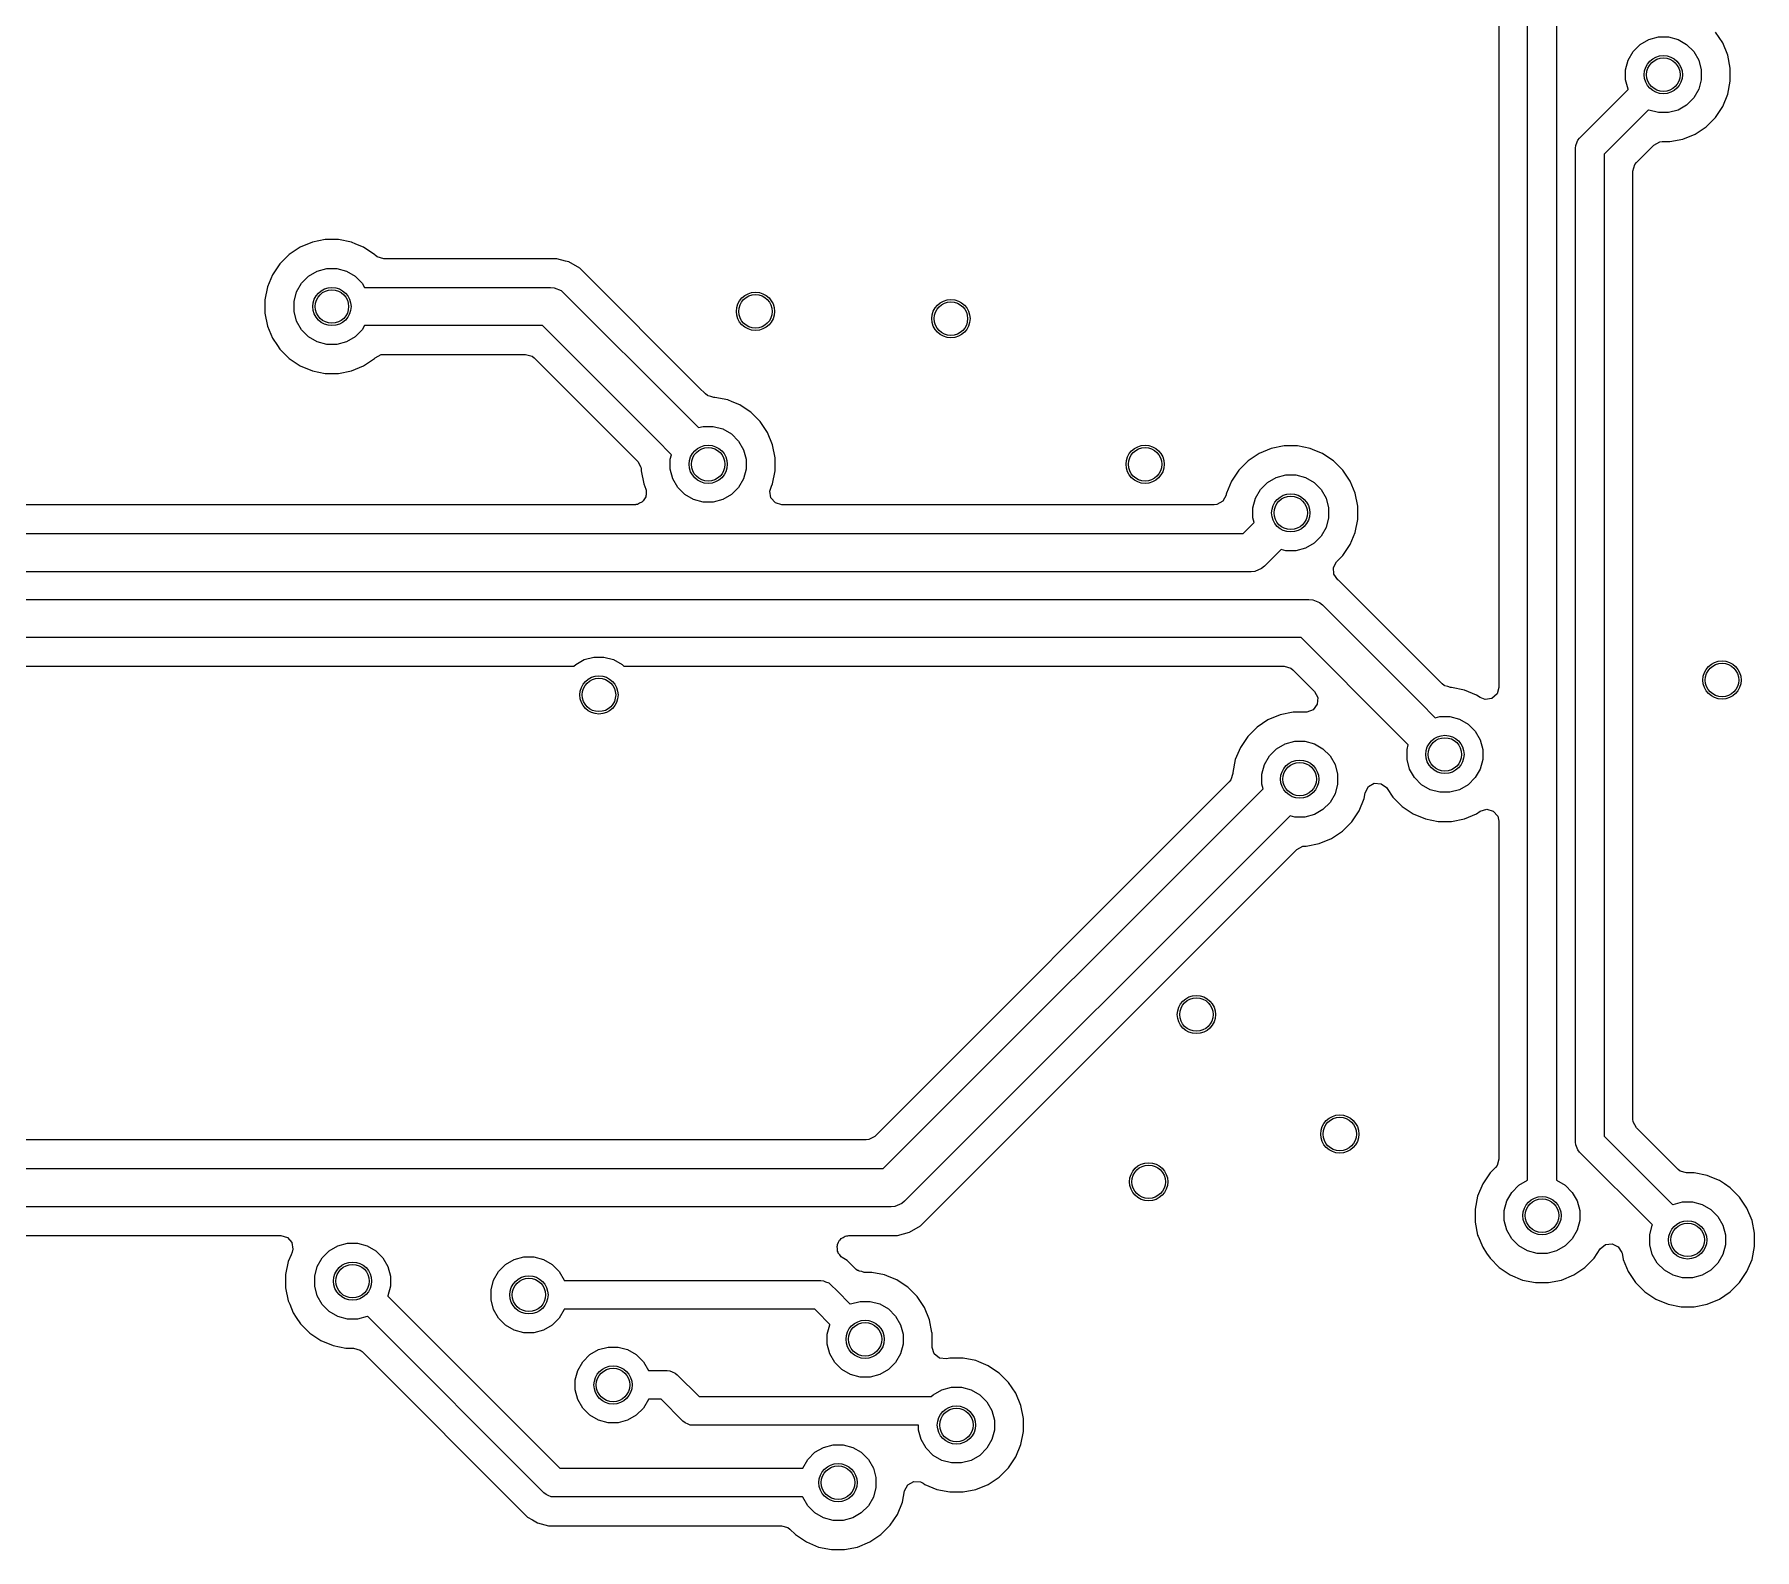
# Model space of a CAD drawing. Extents: x 3.64 to 7.32, y -5.07 to -3.18.
# Drawn here: x 5.749 to 6.458, y -4.471 to -3.847 of the extents above; entities that cross this region are included whole.
import ezdxf

# ---------------------------------------------------------------- set-up
doc = ezdxf.new("R2010")
doc.units = 0
doc.header["$MEASUREMENT"] = 0
doc.layers.add('BLACK', color=7, linetype='CONTINUOUS')

msp = doc.modelspace()

# ---------------------------------------------------------------- linework, layer by layer
at = {"layer": 'BLACK', "linetype": 'CONTINUOUS'}
for p, q in [((6.35236, -3.83135), (6.35236, -4.11611)), ((6.36419, -4.31911), (6.36419, -3.83369)), ((6.37601, -3.83613), (6.37601, -4.31911)), ((6.44454, -3.85062), (6.44152, -3.84611)), ((6.40555, -3.85766), (6.40761, -3.8541)), ((6.40761, -3.8541), (6.41051, -3.85119)), ((6.41051, -3.85119), (6.41407, -3.84914)), ((6.41407, -3.84914), (6.41804, -3.84807)), ((6.41804, -3.84807), (6.42215, -3.84807)), ((6.42215, -3.84807), (6.42613, -3.84914)), ((6.42613, -3.84914), (6.42969, -3.85119)), ((6.42969, -3.85119), (6.43259, -3.8541)), ((6.43259, -3.8541), (6.43465, -3.85766)), ((6.44662, -3.85564), (6.44454, -3.85062)), ((6.40449, -3.86163), (6.40555, -3.85766)), ((6.40449, -3.86574), (6.40449, -3.86163)), ((6.43465, -3.85766), (6.43571, -3.86163)), ((6.43571, -3.86163), (6.43571, -3.86574)), ((6.44768, -3.86097), (6.44662, -3.85564)), ((6.44768, -3.8664), (6.44768, -3.86097)), ((6.40555, -3.86971), (6.40449, -3.86574)), ((6.43571, -3.86574), (6.43465, -3.86971)), ((6.44662, -3.87173), (6.44768, -3.8664)), ((6.38561, -3.88983), (6.40561, -3.86982)), ((6.40561, -3.86982), (6.40555, -3.86971)), ((6.42969, -3.87618), (6.42613, -3.87824)), ((6.43259, -3.87327), (6.42969, -3.87618)), ((6.43465, -3.86971), (6.43259, -3.87327)), ((6.44454, -3.87675), (6.44662, -3.87173)), ((6.41396, -3.87817), (6.39569, -3.89645)), ((6.41407, -3.87824), (6.41396, -3.87817)), ((6.41804, -3.8793), (6.41407, -3.87824)), ((6.42215, -3.8793), (6.41804, -3.8793)), ((6.42613, -3.87824), (6.42215, -3.8793)), ((6.43768, -3.88511), (6.44152, -3.88127)), ((6.44152, -3.88127), (6.44454, -3.87675)), ((6.38487, -3.89072), (6.38561, -3.88983)), ((6.42282, -3.89127), (6.42814, -3.89021)), ((6.42814, -3.89021), (6.43316, -3.88813)), ((6.43316, -3.88813), (6.43768, -3.88511)), ((6.38388, -3.894), (6.38399, -3.89285)), ((6.38388, -4.30337), (6.38388, -3.894)), ((6.38399, -3.89285), (6.3846, -3.89138)), ((6.3846, -3.89138), (6.38487, -3.89072)), ((6.39569, -3.89645), (6.39569, -4.30093)), ((6.40897, -3.8999), (6.41615, -3.89272)), ((6.41615, -3.89272), (6.4186, -3.89138)), ((6.4186, -3.89138), (6.41966, -3.89127)), ((6.41966, -3.89127), (6.42282, -3.89127)), ((6.42282, -3.89127), (6.42282, -3.89127)), ((6.40752, -3.9034), (6.40831, -3.90072)), ((6.40752, -4.29397), (6.40752, -3.9034)), ((6.40831, -3.90072), (6.40897, -3.8999)), ((5.86355, -3.93267), (5.85854, -3.93475)), ((5.86356, -3.93267), (5.86355, -3.93267)), ((5.86888, -3.93161), (5.86356, -3.93267)), ((5.87432, -3.93161), (5.86888, -3.93161)), ((5.86888, -3.93161), (5.86888, -3.93161)), ((5.87964, -3.93267), (5.87432, -3.93161)), ((5.87432, -3.93161), (5.87432, -3.93161)), ((5.8815, -3.93344), (5.87964, -3.93267)), ((5.87964, -3.93267), (5.87964, -3.93267)), ((5.85402, -3.93777), (5.85018, -3.94161)), ((5.85854, -3.93475), (5.85402, -3.93777)), ((5.85402, -3.93777), (5.85402, -3.93777)), ((5.88466, -3.93475), (5.8815, -3.93344)), ((5.88768, -3.93676), (5.88466, -3.93475)), ((5.88918, -3.93777), (5.88768, -3.93676)), ((5.88944, -3.93803), (5.88918, -3.93777)), ((5.88918, -3.93777), (5.88918, -3.93777)), ((5.89027, -3.93869), (5.88944, -3.93803)), ((5.89295, -3.93948), (5.89027, -3.93869)), ((5.96419, -3.93948), (5.89295, -3.93948)), ((5.96786, -3.94047), (5.96419, -3.93948)), ((5.96419, -3.93948), (5.96419, -3.93948)), ((5.84716, -3.94612), (5.84508, -3.95114)), ((5.85018, -3.94161), (5.84716, -3.94612)), ((5.85018, -3.94161), (5.85018, -3.94161)), ((5.85911, -3.9496), (5.86201, -3.94669)), ((5.86201, -3.94669), (5.86557, -3.94464)), ((5.86557, -3.94464), (5.86954, -3.94357)), ((5.86954, -3.94357), (5.87366, -3.94357)), ((5.87366, -3.94357), (5.87763, -3.94464)), ((5.87763, -3.94464), (5.88119, -3.94669)), ((5.88119, -3.94669), (5.88409, -3.9496)), ((5.96921, -3.94083), (5.96786, -3.94047)), ((5.9737, -3.94342), (5.96921, -3.94083)), ((5.96921, -3.94083), (5.96921, -3.94083)), ((5.96921, -3.94083), (5.96921, -3.94083)), ((5.96921, -3.94083), (5.96921, -3.94083)), ((5.96921, -3.94083), (5.96921, -3.94083)), ((6.02295, -3.99267), (5.9737, -3.94342)), ((5.9737, -3.94342), (5.9737, -3.94342)), ((5.84508, -3.95114), (5.84402, -3.95647)), ((5.84508, -3.95114), (5.84508, -3.95114)), ((5.85599, -3.95713), (5.85705, -3.95316)), ((5.85705, -3.95316), (5.85911, -3.9496)), ((5.88409, -3.9496), (5.88508, -3.95131)), ((5.88508, -3.95131), (5.9616, -3.95131)), ((5.9616, -3.95131), (5.96314, -3.95146)), ((5.96314, -3.95146), (5.96597, -3.95264)), ((5.96597, -3.95264), (5.96717, -3.95362)), ((5.96717, -3.95362), (6.01642, -4.00287)), ((5.84402, -3.95647), (5.84402, -3.95647)), ((5.84402, -3.95647), (5.84402, -3.9619)), ((5.85599, -3.96124), (5.85599, -3.95713)), ((5.85705, -3.96521), (5.85599, -3.96124)), ((5.84402, -3.9619), (5.84508, -3.96723)), ((5.84508, -3.96723), (5.84716, -3.97225)), ((5.85911, -3.96877), (5.85705, -3.96521)), ((5.88508, -3.96706), (5.88409, -3.96877)), ((5.95834, -3.96706), (5.88508, -3.96706)), ((6.00528, -4.01401), (5.95834, -3.96706)), ((5.84716, -3.97225), (5.84918, -3.97527)), ((5.84918, -3.97527), (5.85018, -3.97677)), ((5.86201, -3.97168), (5.85911, -3.96877)), ((5.86557, -3.97374), (5.86201, -3.97168)), ((5.86954, -3.9748), (5.86557, -3.97374)), ((5.87366, -3.9748), (5.86954, -3.9748)), ((5.87763, -3.97374), (5.87366, -3.9748)), ((5.88119, -3.97168), (5.87763, -3.97374)), ((5.88409, -3.96877), (5.88119, -3.97168)), ((5.85018, -3.97677), (5.85018, -3.97677)), ((5.85018, -3.97677), (5.85402, -3.98061)), ((5.85402, -3.98061), (5.85402, -3.98061)), ((5.85402, -3.98061), (5.85854, -3.98363)), ((5.88466, -3.98363), (5.88918, -3.98061)), ((5.88918, -3.98061), (5.88944, -3.98034)), ((5.88918, -3.98061), (5.88918, -3.98061)), ((5.88944, -3.98034), (5.8919, -3.97901)), ((5.8919, -3.97901), (5.89295, -3.97889)), ((5.89295, -3.97889), (5.95138, -3.97889)), ((5.95138, -3.97889), (5.95406, -3.97968)), ((5.95406, -3.97968), (5.95489, -3.98034)), ((5.95489, -3.98034), (5.99757, -4.02302)), ((5.85854, -3.98363), (5.86356, -3.98571)), ((5.86356, -3.98571), (5.86888, -3.98677)), ((5.86888, -3.98677), (5.86888, -3.98677)), ((5.86888, -3.98677), (5.87432, -3.98677)), ((5.87432, -3.98677), (5.87964, -3.98571)), ((5.87432, -3.98677), (5.87432, -3.98677)), ((5.87964, -3.98571), (5.88466, -3.98363)), ((6.02543, -3.99516), (6.02295, -3.99267)), ((6.02626, -3.99582), (6.02543, -3.99516)), ((6.02636, -3.99585), (6.02626, -3.99582)), ((6.02656, -3.996), (6.02636, -3.99585)), ((6.02776, -3.99626), (6.02656, -3.996)), ((6.02894, -3.99661), (6.02776, -3.99626)), ((6.02932, -3.99661), (6.02894, -3.99661)), ((6.03464, -3.99767), (6.02932, -3.99661)), ((6.02932, -3.99661), (6.02932, -3.99661)), ((6.01642, -4.00287), (6.01642, -4.00287)), ((6.01642, -4.00287), (6.02263, -4.00909)), ((6.0365, -3.99844), (6.03464, -3.99767)), ((6.03464, -3.99767), (6.03464, -3.99767)), ((6.03966, -3.99975), (6.0365, -3.99844)), ((6.04224, -4.00147), (6.03966, -3.99975)), ((6.04418, -4.00277), (6.04224, -4.00147)), ((6.04802, -4.00661), (6.04418, -4.00277)), ((6.04418, -4.00277), (6.04418, -4.00277)), ((6.02263, -4.00909), (6.02454, -4.00857)), ((6.02454, -4.00857), (6.02865, -4.00857)), ((6.02865, -4.00857), (6.03263, -4.00964)), ((6.03263, -4.00964), (6.03619, -4.01169)), ((6.05104, -4.01112), (6.04802, -4.00661)), ((6.04802, -4.00661), (6.04802, -4.00661)), ((6.0115, -4.02022), (6.00528, -4.01401)), ((6.00528, -4.01401), (6.00528, -4.01401)), ((6.03619, -4.01169), (6.03909, -4.0146)), ((6.03909, -4.0146), (6.04115, -4.01816)), ((6.05312, -4.01614), (6.05104, -4.01112)), ((6.05418, -4.02147), (6.05312, -4.01614)), ((6.25855, -4.01767), (6.25354, -4.01975)), ((6.25856, -4.01767), (6.25855, -4.01767)), ((6.26388, -4.01661), (6.25856, -4.01767)), ((6.26932, -4.01661), (6.26388, -4.01661)), ((6.26388, -4.01661), (6.26388, -4.01661)), ((6.27464, -4.01767), (6.26932, -4.01661)), ((6.26932, -4.01661), (6.26932, -4.01661)), ((6.2765, -4.01844), (6.27464, -4.01767)), ((6.27464, -4.01767), (6.27464, -4.01767)), ((5.99757, -4.02302), (5.99889, -4.02541)), ((6.01099, -4.02213), (6.0115, -4.02022)), ((6.01099, -4.02624), (6.01099, -4.02213)), ((6.04115, -4.01816), (6.04221, -4.02213)), ((6.04221, -4.02213), (6.04221, -4.02624)), ((6.05418, -4.0269), (6.05418, -4.02147)), ((6.24902, -4.02277), (6.24518, -4.02661)), ((6.25354, -4.01975), (6.24902, -4.02277)), ((6.24902, -4.02277), (6.24902, -4.02277)), ((6.27966, -4.01975), (6.2765, -4.01844)), ((6.28224, -4.02147), (6.27966, -4.01975)), ((6.28418, -4.02277), (6.28224, -4.02147)), ((6.28802, -4.02661), (6.28418, -4.02277)), ((6.28418, -4.02277), (6.28418, -4.02277)), ((5.99889, -4.02541), (5.99902, -4.02596)), ((5.99902, -4.02596), (5.99902, -4.0269)), ((5.99902, -4.0269), (6.00008, -4.03223)), ((6.01205, -4.03021), (6.01099, -4.02624)), ((6.01411, -4.03377), (6.01205, -4.03021)), ((6.04115, -4.03021), (6.03909, -4.03377)), ((6.04221, -4.02624), (6.04115, -4.03021)), ((6.05312, -4.03223), (6.05418, -4.0269)), ((6.24216, -4.03112), (6.24008, -4.03614)), ((6.24518, -4.02661), (6.24216, -4.03112)), ((6.24518, -4.02661), (6.24518, -4.02661)), ((6.25411, -4.0346), (6.25701, -4.03169)), ((6.25701, -4.03169), (6.26057, -4.02964)), ((6.26057, -4.02964), (6.26454, -4.02857)), ((6.26454, -4.02857), (6.26865, -4.02857)), ((6.26865, -4.02857), (6.27263, -4.02964)), ((6.27263, -4.02964), (6.27619, -4.03169)), ((6.27619, -4.03169), (6.27909, -4.0346)), ((6.29104, -4.03112), (6.28802, -4.02661)), ((6.28802, -4.02661), (6.28802, -4.02661)), ((6.29312, -4.03614), (6.29104, -4.03112)), ((5.99986, -4.03928), (5.9995, -4.03949)), ((6.00031, -4.03838), (5.99986, -4.03928)), ((6.00008, -4.03223), (6.00097, -4.03438)), ((6.0009, -4.03757), (6.00031, -4.03838)), ((6.00093, -4.03715), (6.0009, -4.03757)), ((6.00111, -4.03678), (6.00093, -4.03715)), ((6.00097, -4.03438), (6.00106, -4.03478)), ((6.00106, -4.03478), (6.001, -4.03578)), ((6.001, -4.03578), (6.00111, -4.03678)), ((6.01701, -4.03668), (6.01411, -4.03377)), ((6.02057, -4.03874), (6.01701, -4.03668)), ((6.02454, -4.0398), (6.02057, -4.03874)), ((6.03263, -4.03874), (6.02865, -4.0398)), ((6.03619, -4.03668), (6.03263, -4.03874)), ((6.03909, -4.03377), (6.03619, -4.03668)), ((6.05206, -4.03519), (6.05239, -4.034)), ((6.05246, -4.03796), (6.05206, -4.03519)), ((6.05239, -4.034), (6.05271, -4.03322)), ((6.05429, -4.04007), (6.05246, -4.03796)), ((6.05271, -4.03322), (6.05312, -4.03223)), ((6.23994, -4.03687), (6.23864, -4.03934)), ((6.24001, -4.03652), (6.23994, -4.03687)), ((6.24008, -4.03614), (6.24001, -4.03652)), ((6.24008, -4.03614), (6.24008, -4.03614)), ((6.25099, -4.04213), (6.25205, -4.03816)), ((6.25205, -4.03816), (6.25411, -4.0346)), ((6.27909, -4.0346), (6.28115, -4.03816)), ((6.28115, -4.03816), (6.28221, -4.04213)), ((6.29418, -4.04147), (6.29312, -4.03614)), ((5.99623, -4.04086), (5.57449, -4.04086)), ((5.99654, -4.04082), (5.99623, -4.04086)), ((5.99665, -4.04084), (5.99654, -4.04082)), ((5.99678, -4.04079), (5.99665, -4.04084)), ((5.99746, -4.04071), (5.99678, -4.04079)), ((5.99832, -4.04019), (5.99746, -4.04071)), ((5.99926, -4.03983), (5.99832, -4.04019)), ((5.9995, -4.03949), (5.99926, -4.03983)), ((6.02865, -4.0398), (6.02454, -4.0398)), ((6.05697, -4.04086), (6.05429, -4.04007)), ((6.23507, -4.04086), (6.05697, -4.04086)), ((6.23621, -4.04073), (6.23507, -4.04086)), ((6.23864, -4.03934), (6.23621, -4.04073)), ((6.25099, -4.04624), (6.25099, -4.04213)), ((6.2515, -4.04815), (6.25099, -4.04624)), ((6.28221, -4.04624), (6.28115, -4.05021)), ((6.28221, -4.04213), (6.28221, -4.04624)), ((6.29418, -4.0469), (6.29418, -4.04147)), ((5.56754, -4.05269), (6.24696, -4.05269)), ((6.24696, -4.05269), (6.2515, -4.04815)), ((6.28115, -4.05021), (6.27909, -4.05377)), ((6.29104, -4.05725), (6.29312, -4.05223)), ((6.29312, -4.05223), (6.29418, -4.0469)), ((6.26263, -4.05929), (6.25579, -4.06613)), ((6.26454, -4.0598), (6.26263, -4.05929)), ((6.26865, -4.0598), (6.26454, -4.0598)), ((6.27263, -4.05874), (6.26865, -4.0598)), ((6.27619, -4.05668), (6.27263, -4.05874)), ((6.27909, -4.05377), (6.27619, -4.05668)), ((6.28802, -4.06177), (6.29104, -4.05725)), ((6.2546, -4.06711), (6.25176, -4.06829)), ((6.25579, -4.06613), (6.2546, -4.06711)), ((6.28416, -4.0667), (6.28548, -4.0643)), ((6.28432, -4.06949), (6.28416, -4.0667)), ((6.28548, -4.0643), (6.28802, -4.06177)), ((6.25022, -4.06844), (5.56428, -4.06844)), ((6.25176, -4.06829), (6.25022, -4.06844)), ((6.28597, -4.07175), (6.28432, -4.06949)), ((6.2862, -4.07192), (6.28597, -4.07175)), ((6.32645, -4.11217), (6.2862, -4.07192)), ((5.17577, -4.07982), (6.2741, -4.07982)), ((6.2741, -4.07982), (6.27564, -4.07997)), ((6.27564, -4.07997), (6.27848, -4.08114)), ((6.27848, -4.08114), (6.27967, -4.08212)), ((6.27967, -4.08212), (6.31992, -4.12237)), ((6.27084, -4.09557), (5.17903, -4.09557)), ((6.30878, -4.13351), (6.27084, -4.09557)), ((5.18599, -4.1074), (5.97131, -4.1074)), ((5.97131, -4.1074), (5.97201, -4.10669)), ((5.97201, -4.10669), (5.97557, -4.10464)), ((5.97557, -4.10464), (5.97954, -4.10357)), ((5.97954, -4.10357), (5.98365, -4.10357)), ((5.98365, -4.10357), (5.98763, -4.10464)), ((5.98763, -4.10464), (5.99119, -4.10669)), ((5.99119, -4.10669), (5.99189, -4.1074)), ((5.99189, -4.1074), (6.26389, -4.1074)), ((6.26389, -4.1074), (6.26657, -4.10818)), ((6.26657, -4.10818), (6.26739, -4.10885)), ((6.26739, -4.10885), (6.27637, -4.11782)), ((6.32893, -4.11466), (6.32645, -4.11217)), ((6.32976, -4.11532), (6.32893, -4.11466)), ((6.32986, -4.11535), (6.32976, -4.11532)), ((6.33006, -4.1155), (6.32986, -4.11535)), ((6.33126, -4.11576), (6.33006, -4.1155)), ((6.33244, -4.11611), (6.33126, -4.11576)), ((6.33282, -4.11611), (6.33244, -4.11611)), ((6.33814, -4.11717), (6.33282, -4.11611)), ((6.33282, -4.11611), (6.33282, -4.11611)), ((6.34316, -4.11925), (6.33814, -4.11717)), ((6.33814, -4.11717), (6.33814, -4.11717)), ((6.35236, -4.11611), (6.35158, -4.1188)), ((6.27751, -4.12306), (6.27583, -4.1253)), ((6.27637, -4.11782), (6.27771, -4.12027)), ((6.27771, -4.12027), (6.27751, -4.12306)), ((6.31992, -4.12237), (6.31992, -4.12237)), ((6.31992, -4.12237), (6.32613, -4.12859)), ((6.34465, -4.12024), (6.34316, -4.11925)), ((6.3467, -4.12102), (6.34465, -4.12024)), ((6.34946, -4.12063), (6.3467, -4.12102)), ((6.35158, -4.1188), (6.34946, -4.12063)), ((6.25722, -4.12943), (6.2527, -4.13245)), ((6.26224, -4.12735), (6.25722, -4.12943)), ((6.26756, -4.12629), (6.26224, -4.12735)), ((6.26224, -4.12735), (6.26224, -4.12735)), ((6.27286, -4.12629), (6.26756, -4.12629)), ((6.27321, -4.12628), (6.27286, -4.12629)), ((6.27583, -4.1253), (6.27321, -4.12628)), ((6.32613, -4.12859), (6.32804, -4.12807)), ((6.32804, -4.12807), (6.33216, -4.12807)), ((6.33216, -4.12807), (6.33613, -4.12914)), ((6.33613, -4.12914), (6.33969, -4.13119)), ((6.33969, -4.13119), (6.34259, -4.1341)), ((6.24886, -4.13629), (6.24584, -4.1408)), ((6.2527, -4.13245), (6.24886, -4.13629)), ((6.24886, -4.13629), (6.24886, -4.13629)), ((6.2527, -4.13245), (6.2527, -4.13245)), ((6.26425, -4.13932), (6.26822, -4.13825)), ((6.26822, -4.13825), (6.27234, -4.13825)), ((6.27234, -4.13825), (6.27631, -4.13932)), ((6.315, -4.13972), (6.30878, -4.13351)), ((6.30878, -4.13351), (6.30878, -4.13351)), ((6.34259, -4.1341), (6.34465, -4.13766)), ((6.34465, -4.13766), (6.34571, -4.14163)), ((6.24584, -4.1408), (6.24376, -4.14582)), ((6.25573, -4.14784), (6.25779, -4.14428)), ((6.25779, -4.14428), (6.26069, -4.14137)), ((6.26069, -4.14137), (6.26425, -4.13932)), ((6.27631, -4.13932), (6.27987, -4.14137)), ((6.27987, -4.14137), (6.28277, -4.14428)), ((6.28277, -4.14428), (6.28483, -4.14784)), ((6.31449, -4.14163), (6.315, -4.13972)), ((6.31449, -4.14574), (6.31449, -4.14163)), ((6.34571, -4.14163), (6.34571, -4.14574)), ((6.2427, -4.15152), (6.24191, -4.15421)), ((6.24376, -4.14582), (6.2427, -4.15115)), ((6.2427, -4.15115), (6.2427, -4.15152)), ((6.24376, -4.14582), (6.24376, -4.14582)), ((6.25467, -4.15181), (6.25573, -4.14784)), ((6.25467, -4.15592), (6.25467, -4.15181)), ((6.28483, -4.14784), (6.28589, -4.15181)), ((6.28589, -4.15181), (6.28589, -4.15592)), ((6.31555, -4.14971), (6.31449, -4.14574)), ((6.31761, -4.15327), (6.31555, -4.14971)), ((6.34465, -4.14971), (6.34259, -4.15327)), ((6.34571, -4.14574), (6.34465, -4.14971)), ((6.24125, -4.15503), (6.09525, -4.30103)), ((6.0987, -4.31432), (6.25518, -4.15783)), ((6.24191, -4.15421), (6.24125, -4.15503)), ((6.25518, -4.15783), (6.25467, -4.15592)), ((6.28589, -4.15592), (6.28483, -4.15989)), ((6.2968, -4.16191), (6.29729, -4.15946)), ((6.29729, -4.15946), (6.29858, -4.15698)), ((6.29858, -4.15698), (6.30101, -4.1556)), ((6.30101, -4.1556), (6.3038, -4.15575)), ((6.3038, -4.15575), (6.30607, -4.15739)), ((6.30607, -4.15739), (6.30628, -4.15767)), ((6.30628, -4.15767), (6.30868, -4.16127)), ((6.32051, -4.15618), (6.31761, -4.15327)), ((6.32407, -4.15824), (6.32051, -4.15618)), ((6.32804, -4.1593), (6.32407, -4.15824)), ((6.33216, -4.1593), (6.32804, -4.1593)), ((6.33613, -4.15824), (6.33216, -4.1593)), ((6.33969, -4.15618), (6.33613, -4.15824)), ((6.34259, -4.15327), (6.33969, -4.15618)), ((6.27987, -4.16636), (6.27631, -4.16842)), ((6.28277, -4.16345), (6.27987, -4.16636)), ((6.28483, -4.15989), (6.28277, -4.16345)), ((6.29472, -4.16693), (6.2968, -4.16191)), ((6.30868, -4.16127), (6.30868, -4.16127)), ((6.30868, -4.16127), (6.31252, -4.16511)), ((6.31252, -4.16511), (6.31252, -4.16511)), ((6.31252, -4.16511), (6.31704, -4.16813)), ((6.34465, -4.16714), (6.34731, -4.1663)), ((6.34731, -4.1663), (6.35001, -4.16704)), ((6.26631, -4.16897), (6.10752, -4.32776)), ((6.26822, -4.16948), (6.26631, -4.16897)), ((6.27234, -4.16948), (6.26822, -4.16948)), ((6.27631, -4.16842), (6.27234, -4.16948)), ((6.28786, -4.17529), (6.2917, -4.17145)), ((6.2917, -4.17145), (6.29472, -4.16693)), ((6.31704, -4.16813), (6.32206, -4.17021)), ((6.32206, -4.17021), (6.32738, -4.17127)), ((6.32738, -4.17127), (6.32738, -4.17127)), ((6.32738, -4.17127), (6.33282, -4.17127)), ((6.33282, -4.17127), (6.33814, -4.17021)), ((6.33282, -4.17127), (6.33282, -4.17127)), ((6.33814, -4.17021), (6.34316, -4.16813)), ((6.34316, -4.16813), (6.34465, -4.16714)), ((6.35001, -4.16704), (6.35188, -4.16912)), ((6.35188, -4.16912), (6.35236, -4.17126)), ((6.35236, -4.17126), (6.35236, -4.31037)), ((6.273, -4.18145), (6.27832, -4.18039)), ((6.27832, -4.18039), (6.28334, -4.17831)), ((6.28334, -4.17831), (6.28786, -4.17529)), ((6.11406, -4.33796), (6.26912, -4.1829)), ((6.26912, -4.1829), (6.27157, -4.18156)), ((6.27157, -4.18156), (6.27262, -4.18145)), ((6.27262, -4.18145), (6.273, -4.18145)), ((6.273, -4.18145), (6.273, -4.18145)), ((6.40763, -4.29503), (6.40752, -4.29397)), ((6.09525, -4.30103), (6.09279, -4.30237)), ((6.39569, -4.30093), (6.42396, -4.3292)), ((6.40897, -4.29748), (6.40763, -4.29503)), ((6.42615, -4.31466), (6.40897, -4.29748)), ((5.9612, -4.30249), (5.56119, -4.30249)), ((6.09174, -4.30249), (5.9612, -4.30249)), ((6.09279, -4.30237), (6.09174, -4.30249)), ((6.38399, -4.30452), (6.38388, -4.30337)), ((6.38487, -4.30665), (6.38399, -4.30452)), ((6.38561, -4.30755), (6.38487, -4.30665)), ((6.41561, -4.33755), (6.38561, -4.30755)), ((5.5586, -4.31432), (5.9586, -4.31432)), ((5.9586, -4.31432), (6.0987, -4.31432)), ((6.35091, -4.31387), (6.34868, -4.31611)), ((6.35158, -4.31305), (6.35091, -4.31387)), ((6.35236, -4.31037), (6.35158, -4.31305)), ((6.42698, -4.31532), (6.42615, -4.31466)), ((6.42966, -4.31611), (6.42698, -4.31532)), ((6.34566, -4.32062), (6.34358, -4.32564)), ((6.34868, -4.31611), (6.34566, -4.32062)), ((6.34868, -4.31611), (6.34868, -4.31611)), ((6.35761, -4.3241), (6.36051, -4.32119)), ((6.36051, -4.32119), (6.36407, -4.31914)), ((6.36407, -4.31914), (6.36419, -4.31911)), ((6.37601, -4.31911), (6.37613, -4.31914)), ((6.37613, -4.31914), (6.37969, -4.32119)), ((6.37969, -4.32119), (6.38259, -4.3241)), ((6.43282, -4.31611), (6.42966, -4.31611)), ((6.43814, -4.31717), (6.43282, -4.31611)), ((6.43282, -4.31611), (6.43282, -4.31611)), ((6.44, -4.31794), (6.43814, -4.31717)), ((6.43814, -4.31717), (6.43814, -4.31717)), ((6.44316, -4.31925), (6.44, -4.31794)), ((6.44522, -4.32062), (6.44316, -4.31925)), ((6.44768, -4.32227), (6.44522, -4.32062)), ((6.45152, -4.32611), (6.44768, -4.32227)), ((6.44768, -4.32227), (6.44768, -4.32227)), ((6.10633, -4.32874), (6.10349, -4.32991)), ((6.10752, -4.32776), (6.10633, -4.32874)), ((6.34358, -4.32564), (6.34252, -4.33097)), ((6.34358, -4.32564), (6.34358, -4.32564)), ((6.35449, -4.33163), (6.35555, -4.32766)), ((6.35555, -4.32766), (6.35761, -4.3241)), ((6.38259, -4.3241), (6.38465, -4.32766)), ((6.38465, -4.32766), (6.38571, -4.33163)), ((6.42396, -4.3292), (6.42407, -4.32914)), ((6.42407, -4.32914), (6.42804, -4.32807)), ((6.42804, -4.32807), (6.43215, -4.32807)), ((6.43215, -4.32807), (6.43613, -4.32914)), ((6.43613, -4.32914), (6.43969, -4.33119)), ((6.45454, -4.33062), (6.45152, -4.32611)), ((6.45152, -4.32611), (6.45152, -4.32611)), ((5.9586, -4.33007), (5.56186, -4.33007)), ((6.10196, -4.33007), (5.9586, -4.33007)), ((6.10349, -4.32991), (6.10196, -4.33007)), ((6.34252, -4.33097), (6.34252, -4.3364)), ((6.34252, -4.3364), (6.34358, -4.34173)), ((6.35449, -4.33574), (6.35449, -4.33163)), ((6.35555, -4.33971), (6.35449, -4.33574)), ((6.38571, -4.33574), (6.38465, -4.33971)), ((6.38571, -4.33163), (6.38571, -4.33574)), ((6.43969, -4.33119), (6.44259, -4.3341)), ((6.44259, -4.3341), (6.44465, -4.33766)), ((6.45662, -4.33564), (6.45454, -4.33062)), ((6.45768, -4.34097), (6.45662, -4.33564)), ((5.56881, -4.3419), (5.85061, -4.3419)), ((5.85061, -4.3419), (5.85329, -4.34268)), ((5.85329, -4.34268), (5.85512, -4.3448)), ((6.08035, -4.34469), (6.08071, -4.34379)), ((6.08071, -4.34379), (6.08108, -4.34353)), ((6.08108, -4.34353), (6.08132, -4.34315)), ((6.08132, -4.34315), (6.0822, -4.34273)), ((6.0822, -4.34273), (6.08299, -4.34217)), ((6.08299, -4.34217), (6.08362, -4.34206)), ((6.08362, -4.34206), (6.08384, -4.34196)), ((6.08384, -4.34196), (6.08408, -4.34199)), ((6.08408, -4.34199), (6.08461, -4.3419)), ((6.08461, -4.3419), (6.10455, -4.3419)), ((6.10455, -4.3419), (6.10956, -4.34055)), ((6.10455, -4.3419), (6.10455, -4.3419)), ((6.10956, -4.34055), (6.11406, -4.33796)), ((6.34358, -4.34173), (6.34358, -4.34173)), ((6.34358, -4.34173), (6.34376, -4.34217)), ((6.34376, -4.34217), (6.34566, -4.34675)), ((6.35761, -4.34327), (6.35555, -4.33971)), ((6.36051, -4.34618), (6.35761, -4.34327)), ((6.38259, -4.34327), (6.37969, -4.34618)), ((6.38465, -4.33971), (6.38259, -4.34327)), ((6.41449, -4.34163), (6.41555, -4.33766)), ((6.41449, -4.34574), (6.41449, -4.34163)), ((6.41555, -4.33766), (6.41561, -4.33755)), ((6.44465, -4.33766), (6.44571, -4.34163)), ((6.44571, -4.34163), (6.44571, -4.34574)), ((6.45768, -4.3464), (6.45768, -4.34097)), ((5.85474, -4.34983), (5.85358, -4.35264)), ((5.85519, -4.34875), (5.85474, -4.34983)), ((5.85512, -4.3448), (5.85552, -4.34756)), ((5.85552, -4.34756), (5.85519, -4.34875)), ((5.86761, -4.3511), (5.87051, -4.34819)), ((5.87051, -4.34819), (5.87407, -4.34613)), ((5.87407, -4.34613), (5.87804, -4.34507)), ((5.87804, -4.34507), (5.88216, -4.34507)), ((5.88216, -4.34507), (5.88613, -4.34613)), ((5.88613, -4.34613), (5.88969, -4.34819)), ((5.88969, -4.34819), (5.89259, -4.3511)), ((5.94672, -4.35179), (5.95069, -4.35072)), ((5.95069, -4.35072), (5.9548, -4.35072)), ((5.9548, -4.35072), (5.95878, -4.35179)), ((6.07967, -4.34638), (6.07984, -4.34597)), ((6.07986, -4.34734), (6.07967, -4.34638)), ((6.07984, -4.34552), (6.08035, -4.34469)), ((6.07984, -4.34597), (6.07984, -4.34552)), ((6.07987, -4.34831), (6.07986, -4.34734)), ((6.08012, -4.34869), (6.07987, -4.34831)), ((6.0802, -4.34913), (6.08012, -4.34869)), ((6.08088, -4.34983), (6.0802, -4.34913)), ((6.08141, -4.35065), (6.08088, -4.34983)), ((6.08175, -4.35093), (6.08141, -4.35065)), ((6.08385, -4.35214), (6.08175, -4.35093)), ((6.34566, -4.34675), (6.34725, -4.34913)), ((6.34725, -4.34913), (6.34868, -4.35127)), ((6.36407, -4.34824), (6.36051, -4.34618)), ((6.36804, -4.3493), (6.36407, -4.34824)), ((6.37216, -4.3493), (6.36804, -4.3493)), ((6.37613, -4.34824), (6.37216, -4.3493)), ((6.37969, -4.34618), (6.37613, -4.34824)), ((6.39152, -4.35127), (6.39409, -4.34742)), ((6.39409, -4.34742), (6.39623, -4.34563)), ((6.39623, -4.34563), (6.39901, -4.34528)), ((6.39901, -4.34528), (6.40153, -4.34649)), ((6.40153, -4.34649), (6.403, -4.34887)), ((6.403, -4.34887), (6.40308, -4.34921)), ((6.40308, -4.34921), (6.40358, -4.35173)), ((6.41555, -4.34971), (6.41449, -4.34574)), ((6.41761, -4.35327), (6.41555, -4.34971)), ((6.44465, -4.34971), (6.44259, -4.35327)), ((6.44571, -4.34574), (6.44465, -4.34971)), ((6.45662, -4.35173), (6.45768, -4.3464)), ((5.85358, -4.35264), (5.85252, -4.35797)), ((5.85252, -4.35797), (5.85252, -4.3634)), ((5.86449, -4.35863), (5.86555, -4.35466)), ((5.86555, -4.35466), (5.86761, -4.3511)), ((5.89259, -4.3511), (5.89465, -4.35466)), ((5.89465, -4.35466), (5.89571, -4.35863)), ((5.9382, -4.36031), (5.94026, -4.35675)), ((5.94026, -4.35675), (5.94316, -4.35384)), ((5.94316, -4.35384), (5.94672, -4.35179)), ((5.95878, -4.35179), (5.96234, -4.35384)), ((5.96234, -4.35384), (5.96524, -4.35675)), ((5.96524, -4.35675), (5.9673, -4.36031)), ((6.08745, -4.35575), (6.08385, -4.35214)), ((6.08761, -4.35588), (6.08745, -4.35575)), ((6.08813, -4.35627), (6.08761, -4.35588)), ((6.08839, -4.35634), (6.08813, -4.35627)), ((6.08881, -4.35663), (6.08839, -4.35634)), ((6.08983, -4.35676), (6.08881, -4.35663)), ((6.09081, -4.35705), (6.08983, -4.35676)), ((6.09397, -4.35705), (6.09081, -4.35705)), ((6.0993, -4.35811), (6.09397, -4.35705)), ((6.09397, -4.35705), (6.09397, -4.35705)), ((6.10115, -4.35888), (6.0993, -4.35811)), ((6.0993, -4.35811), (6.0993, -4.35811)), ((6.34868, -4.35127), (6.34868, -4.35127)), ((6.34868, -4.35127), (6.35252, -4.35511)), ((6.35252, -4.35511), (6.35252, -4.35511)), ((6.35252, -4.35511), (6.35704, -4.35813)), ((6.35704, -4.35813), (6.36206, -4.36021)), ((6.37814, -4.36021), (6.38316, -4.35813)), ((6.38316, -4.35813), (6.38768, -4.35511)), ((6.38768, -4.35511), (6.39152, -4.35127)), ((6.40358, -4.35173), (6.40358, -4.35173)), ((6.40358, -4.35173), (6.40566, -4.35675)), ((6.40566, -4.35675), (6.40669, -4.35829)), ((6.42051, -4.35618), (6.41761, -4.35327)), ((6.42407, -4.35824), (6.42051, -4.35618)), ((6.43969, -4.35618), (6.43613, -4.35824)), ((6.44259, -4.35327), (6.43969, -4.35618)), ((6.45152, -4.36127), (6.45454, -4.35675)), ((6.45454, -4.35675), (6.45662, -4.35173)), ((5.85252, -4.3634), (5.85358, -4.36873)), ((5.86449, -4.36274), (5.86449, -4.35863)), ((5.86555, -4.36671), (5.86449, -4.36274)), ((5.89571, -4.36274), (5.89465, -4.36671)), ((5.89571, -4.35863), (5.89571, -4.36274)), ((5.93714, -4.36428), (5.9382, -4.36031)), ((5.93714, -4.36839), (5.93714, -4.36428)), ((5.9673, -4.36031), (5.96733, -4.36043)), ((5.96733, -4.36043), (6.07296, -4.36043)), ((6.07296, -4.36043), (6.07411, -4.36054)), ((6.07411, -4.36054), (6.07499, -4.36091)), ((6.07499, -4.36091), (6.07624, -4.36143)), ((6.07624, -4.36143), (6.07714, -4.36216)), ((6.07714, -4.36216), (6.07968, -4.36471)), ((6.07968, -4.36471), (6.07968, -4.36471)), ((6.07968, -4.36471), (6.08512, -4.37014)), ((6.10432, -4.36019), (6.10115, -4.35888)), ((6.10729, -4.36218), (6.10432, -4.36019)), ((6.10883, -4.36321), (6.10729, -4.36218)), ((6.10884, -4.36321), (6.10883, -4.36321)), ((6.11268, -4.36705), (6.10884, -4.36321)), ((6.36206, -4.36021), (6.36738, -4.36127)), ((6.36738, -4.36127), (6.36738, -4.36127)), ((6.36738, -4.36127), (6.37282, -4.36127)), ((6.37282, -4.36127), (6.37814, -4.36021)), ((6.37282, -4.36127), (6.37282, -4.36127)), ((6.40669, -4.35829), (6.40868, -4.36127)), ((6.40868, -4.36127), (6.40868, -4.36127)), ((6.40868, -4.36127), (6.41252, -4.36511)), ((6.41252, -4.36511), (6.41252, -4.36511)), ((6.41252, -4.36511), (6.41704, -4.36813)), ((6.42804, -4.3593), (6.42407, -4.35824)), ((6.43215, -4.3593), (6.42804, -4.3593)), ((6.43613, -4.35824), (6.43215, -4.3593)), ((6.44316, -4.36813), (6.44768, -4.36511)), ((6.44768, -4.36511), (6.45152, -4.36127)), ((5.85358, -4.36873), (5.85358, -4.36873)), ((5.85358, -4.36873), (5.85419, -4.37021)), ((5.85419, -4.37021), (5.85566, -4.37375)), ((5.86761, -4.37027), (5.86555, -4.36671)), ((5.87051, -4.37318), (5.86761, -4.37027)), ((5.89465, -4.36671), (5.89459, -4.36682)), ((5.89459, -4.36682), (5.96555, -4.43778)), ((5.9382, -4.37236), (5.93714, -4.36839)), ((5.96733, -4.37224), (5.9673, -4.37236)), ((6.07051, -4.37224), (5.96733, -4.37224)), ((6.07133, -4.37306), (6.07051, -4.37224)), ((6.08512, -4.37014), (6.08523, -4.37008)), ((6.08523, -4.37008), (6.0892, -4.36902)), ((6.0892, -4.36902), (6.09331, -4.36902)), ((6.09331, -4.36902), (6.09728, -4.37008)), ((6.09728, -4.37008), (6.10084, -4.37214)), ((6.10084, -4.37214), (6.10375, -4.37504)), ((6.11569, -4.37157), (6.11268, -4.36705)), ((6.11268, -4.36705), (6.11268, -4.36705)), ((6.11777, -4.37659), (6.11569, -4.37157)), ((6.41704, -4.36813), (6.42206, -4.37021)), ((6.42206, -4.37021), (6.42738, -4.37127)), ((6.42738, -4.37127), (6.42738, -4.37127)), ((6.42738, -4.37127), (6.43282, -4.37127)), ((6.43282, -4.37127), (6.43814, -4.37021)), ((6.43282, -4.37127), (6.43282, -4.37127)), ((6.43814, -4.37021), (6.44316, -4.36813)), ((5.85566, -4.37375), (5.8569, -4.37561)), ((5.8569, -4.37561), (5.85868, -4.37826)), ((5.85868, -4.37826), (5.85868, -4.37826)), ((5.85868, -4.37826), (5.86252, -4.3821)), ((5.87407, -4.37523), (5.87051, -4.37318)), ((5.87804, -4.3763), (5.87407, -4.37523)), ((5.88216, -4.3763), (5.87804, -4.3763)), ((5.88613, -4.37523), (5.88216, -4.3763)), ((5.88623, -4.37517), (5.88613, -4.37523)), ((5.95893, -4.44786), (5.88623, -4.37517)), ((5.94026, -4.37592), (5.9382, -4.37236)), ((5.94316, -4.37883), (5.94026, -4.37592)), ((5.94672, -4.38089), (5.94316, -4.37883)), ((5.96234, -4.37883), (5.95878, -4.38089)), ((5.96524, -4.37592), (5.96234, -4.37883)), ((5.9673, -4.37236), (5.96524, -4.37592)), ((6.07677, -4.3785), (6.07133, -4.37306)), ((6.07564, -4.38258), (6.07671, -4.37861)), ((6.07671, -4.37861), (6.07677, -4.3785)), ((6.10375, -4.37504), (6.1058, -4.37861)), ((6.1058, -4.37861), (6.10687, -4.38258)), ((6.1188, -4.38177), (6.11777, -4.37659)), ((5.86252, -4.3821), (5.86252, -4.38211)), ((5.86252, -4.38211), (5.86704, -4.38512)), ((5.86704, -4.38512), (5.87206, -4.3872)), ((5.95069, -4.38195), (5.94672, -4.38089)), ((5.9548, -4.38195), (5.95069, -4.38195)), ((5.95878, -4.38089), (5.9548, -4.38195)), ((6.07564, -4.38669), (6.07564, -4.38258)), ((6.10687, -4.38258), (6.10687, -4.38669)), ((6.11883, -4.38192), (6.1188, -4.38177)), ((6.11883, -4.38751), (6.11883, -4.38192)), ((6.11883, -4.38192), (6.11883, -4.38192)), ((5.87206, -4.3872), (5.87738, -4.38826)), ((5.87738, -4.38826), (5.88054, -4.38826)), ((5.88054, -4.38826), (5.88322, -4.38905)), ((5.88322, -4.38905), (5.88405, -4.38971)), ((5.88405, -4.38971), (5.95221, -4.45788)), ((5.97491, -4.39387), (5.97782, -4.39096)), ((5.97782, -4.39096), (5.98138, -4.3889)), ((5.98138, -4.3889), (5.98535, -4.38784)), ((5.98535, -4.38784), (5.98946, -4.38784)), ((5.98946, -4.38784), (5.99343, -4.3889)), ((5.99343, -4.3889), (5.997, -4.39096)), ((5.997, -4.39096), (5.9999, -4.39387)), ((6.07671, -4.39066), (6.07564, -4.38669)), ((6.07876, -4.39422), (6.07671, -4.39066)), ((6.1058, -4.39066), (6.10375, -4.39422)), ((6.10687, -4.38669), (6.1058, -4.39066)), ((6.11882, -4.38805), (6.11883, -4.38751)), ((6.11975, -4.39069), (6.11882, -4.38805)), ((6.12196, -4.3924), (6.11975, -4.39069)), ((6.12474, -4.39265), (6.12196, -4.3924)), ((6.12616, -4.39237), (6.12474, -4.39265)), ((6.13159, -4.39237), (6.12616, -4.39237)), ((6.12616, -4.39237), (6.12616, -4.39237)), ((6.13692, -4.39343), (6.13159, -4.39237)), ((6.13159, -4.39237), (6.13159, -4.39237)), ((6.13808, -4.39392), (6.13692, -4.39343)), ((6.13692, -4.39343), (6.13692, -4.39343)), ((5.9718, -4.4014), (5.97286, -4.39743)), ((5.97286, -4.39743), (5.97491, -4.39387)), ((5.9999, -4.39387), (6.00196, -4.39743)), ((6.00196, -4.39743), (6.00199, -4.39755)), ((6.00199, -4.39755), (6.00968, -4.39755)), ((6.00968, -4.39755), (6.01083, -4.39766)), ((6.01083, -4.39766), (6.01171, -4.39803)), ((6.01171, -4.39803), (6.01296, -4.39854)), ((6.01296, -4.39854), (6.01386, -4.39928)), ((6.01386, -4.39928), (6.02283, -4.40825)), ((6.08167, -4.39713), (6.07876, -4.39422)), ((6.08523, -4.39918), (6.08167, -4.39713)), ((6.0892, -4.40024), (6.08523, -4.39918)), ((6.09331, -4.40024), (6.0892, -4.40024)), ((6.09728, -4.39918), (6.09331, -4.40024)), ((6.10084, -4.39713), (6.09728, -4.39918)), ((6.10375, -4.39422), (6.10084, -4.39713)), ((6.14194, -4.39551), (6.13808, -4.39392)), ((6.14419, -4.39701), (6.14194, -4.39551)), ((6.14645, -4.39853), (6.14419, -4.39701)), ((6.15029, -4.40237), (6.14645, -4.39853)), ((6.14645, -4.39853), (6.14645, -4.39853)), ((5.9718, -4.40551), (5.9718, -4.4014)), ((5.97286, -4.40948), (5.9718, -4.40551)), ((6.11849, -4.40825), (6.11929, -4.40746)), ((6.11929, -4.40746), (6.12285, -4.4054)), ((6.12285, -4.4054), (6.12682, -4.40434)), ((6.12682, -4.40434), (6.13093, -4.40434)), ((6.13093, -4.40434), (6.1349, -4.4054)), ((6.1349, -4.4054), (6.13846, -4.40746)), ((6.13846, -4.40746), (6.14137, -4.41036)), ((6.15331, -4.40689), (6.15029, -4.40237)), ((6.15029, -4.40237), (6.15029, -4.40237)), ((6.15539, -4.41191), (6.15331, -4.40689)), ((5.97491, -4.41304), (5.97286, -4.40948)), ((5.97782, -4.41595), (5.97491, -4.41304)), ((5.9999, -4.41304), (5.997, -4.41595)), ((6.00196, -4.40948), (5.9999, -4.41304)), ((6.00199, -4.40936), (6.00196, -4.40948)), ((6.00723, -4.40936), (6.00199, -4.40936)), ((6.01621, -4.41834), (6.00723, -4.40936)), ((6.02283, -4.40825), (6.11849, -4.40825)), ((6.14137, -4.41036), (6.14342, -4.41392)), ((6.14342, -4.41392), (6.14449, -4.4179)), ((6.15645, -4.41723), (6.15539, -4.41191)), ((5.98138, -4.418), (5.97782, -4.41595)), ((5.98535, -4.41907), (5.98138, -4.418)), ((5.98946, -4.41907), (5.98535, -4.41907)), ((5.99343, -4.418), (5.98946, -4.41907)), ((5.997, -4.41595), (5.99343, -4.418)), ((6.01711, -4.41907), (6.01621, -4.41834)), ((6.01835, -4.41959), (6.01711, -4.41907)), ((6.01923, -4.41995), (6.01835, -4.41959)), ((6.02039, -4.42007), (6.01923, -4.41995)), ((6.11326, -4.42007), (6.02039, -4.42007)), ((6.11326, -4.42201), (6.11326, -4.42007)), ((6.14449, -4.4179), (6.14449, -4.42201)), ((6.15645, -4.42267), (6.15645, -4.41723)), ((6.07407, -4.42914), (6.07804, -4.42807)), ((6.07804, -4.42807), (6.08216, -4.42807)), ((6.08216, -4.42807), (6.08613, -4.42914)), ((6.11432, -4.42598), (6.11326, -4.42201)), ((6.11638, -4.42954), (6.11432, -4.42598)), ((6.14342, -4.42598), (6.14137, -4.42954)), ((6.14449, -4.42201), (6.14342, -4.42598)), ((6.15331, -4.43301), (6.15539, -4.428)), ((6.15539, -4.428), (6.15645, -4.42267)), ((6.06555, -4.43766), (6.06761, -4.4341)), ((6.06761, -4.4341), (6.07051, -4.43119)), ((6.07051, -4.43119), (6.07407, -4.42914)), ((6.08613, -4.42914), (6.08969, -4.43119)), ((6.08969, -4.43119), (6.09259, -4.4341)), ((6.09259, -4.4341), (6.09465, -4.43766)), ((6.11929, -4.43244), (6.11638, -4.42954)), ((6.12285, -4.4345), (6.11929, -4.43244)), ((6.12682, -4.43556), (6.12285, -4.4345)), ((6.13093, -4.43556), (6.12682, -4.43556)), ((6.1349, -4.4345), (6.13093, -4.43556)), ((6.13846, -4.43244), (6.1349, -4.4345)), ((6.14137, -4.42954), (6.13846, -4.43244)), ((6.15029, -4.43753), (6.15331, -4.43301)), ((5.96555, -4.43778), (6.05783, -4.43778)), ((6.05783, -4.43778), (6.06552, -4.43778)), ((6.06552, -4.43778), (6.06555, -4.43766)), ((6.09465, -4.43766), (6.09571, -4.44163)), ((6.09571, -4.44163), (6.09571, -4.44574)), ((6.14194, -4.44439), (6.14645, -4.44137)), ((6.14645, -4.44137), (6.15029, -4.43753)), ((5.95982, -4.4486), (5.95893, -4.44786)), ((5.9607, -4.44896), (5.95982, -4.4486)), ((5.96195, -4.44948), (5.9607, -4.44896)), ((5.9631, -4.44959), (5.96195, -4.44948)), ((6.05783, -4.44959), (5.9631, -4.44959)), ((6.06552, -4.44959), (6.05783, -4.44959)), ((6.06555, -4.44971), (6.06552, -4.44959)), ((6.06761, -4.45327), (6.06555, -4.44971)), ((6.09465, -4.44971), (6.09259, -4.45327)), ((6.09571, -4.44574), (6.09465, -4.44971)), ((6.10662, -4.45173), (6.10754, -4.44711)), ((6.10754, -4.44711), (6.10883, -4.44464)), ((6.10883, -4.44464), (6.11126, -4.44325)), ((6.11126, -4.44325), (6.11405, -4.4434)), ((6.11405, -4.4434), (6.11516, -4.44396)), ((6.11516, -4.44396), (6.11581, -4.44439)), ((6.11581, -4.44439), (6.12083, -4.44647)), ((6.12083, -4.44647), (6.12616, -4.44753)), ((6.12616, -4.44753), (6.12616, -4.44753)), ((6.12616, -4.44753), (6.13159, -4.44753)), ((6.13159, -4.44753), (6.13692, -4.44647)), ((6.13159, -4.44753), (6.13159, -4.44753)), ((6.13692, -4.44647), (6.14194, -4.44439)), ((6.07051, -4.45618), (6.06761, -4.45327)), ((6.07407, -4.45824), (6.07051, -4.45618)), ((6.08969, -4.45618), (6.08613, -4.45824)), ((6.09259, -4.45327), (6.08969, -4.45618)), ((6.10152, -4.46127), (6.10454, -4.45675)), ((6.10454, -4.45675), (6.10662, -4.45173)), ((5.95221, -4.45788), (5.95221, -4.45788)), ((5.95221, -4.45788), (5.95221, -4.45788)), ((5.95221, -4.45788), (5.95417, -4.45901)), ((5.95417, -4.45901), (5.95626, -4.46021)), ((5.95626, -4.46021), (5.96077, -4.46142)), ((5.96077, -4.46142), (6.05549, -4.46142)), ((6.05549, -4.46142), (6.05678, -4.46142)), ((6.05678, -4.46142), (6.05946, -4.46221)), ((6.05946, -4.46221), (6.06029, -4.46288)), ((6.06029, -4.46288), (6.06252, -4.46511)), ((6.07804, -4.4593), (6.07407, -4.45824)), ((6.08216, -4.4593), (6.07804, -4.4593)), ((6.08613, -4.45824), (6.08216, -4.4593)), ((6.09768, -4.46511), (6.10152, -4.46127)), ((6.06252, -4.46511), (6.06704, -4.46813)), ((6.06704, -4.46813), (6.07206, -4.47021)), ((6.07206, -4.47021), (6.07738, -4.47127)), ((6.07738, -4.47127), (6.07738, -4.47127)), ((6.07738, -4.47127), (6.08282, -4.47127)), ((6.08282, -4.47127), (6.08814, -4.47021)), ((6.08282, -4.47127), (6.08282, -4.47127)), ((6.08814, -4.47021), (6.09316, -4.46813)), ((6.09316, -4.46813), (6.09768, -4.46511))]:
    msp.add_line(p, q, dxfattribs=at)
at = {"layer": 'BLACK'}
for centre in [(6.4201, -3.86369), (5.8716, -3.95919), (6.04609, -3.96119), (6.1266, -3.96419), (6.0266, -4.02419), (6.2066, -4.02419), (6.2666, -4.04419), (6.44427, -4.11306), (5.9816, -4.11919), (6.3301, -4.14369), (6.27028, -4.15387), (6.22774, -4.25085), (6.28679, -4.30007), (6.20805, -4.31975), (6.3701, -4.33369), (6.4301, -4.34369), (5.8801, -4.36068), (5.95275, -4.36634), (6.09125, -4.38463), (5.98741, -4.40345), (6.12887, -4.41995), (6.0801, -4.44369)]:
    msp.add_circle(centre, 0.00787, dxfattribs=at)
at = {"layer": 'WHITE'}
for centre in [(6.4201, -3.86369), (5.8716, -3.95919), (6.04609, -3.96119), (6.1266, -3.96419), (6.0266, -4.02419), (6.2066, -4.02419), (6.2666, -4.04419), (6.44427, -4.11306), (5.9816, -4.11919), (6.3301, -4.14369), (6.27028, -4.15387), (6.22774, -4.25085), (6.28679, -4.30007), (6.20805, -4.31975), (6.3701, -4.33369), (6.4301, -4.34369), (5.8801, -4.36068), (5.95275, -4.36634), (6.09125, -4.38463), (5.98741, -4.40345), (6.12887, -4.41995), (6.0801, -4.44369)]:
    msp.add_circle(centre, 0.00689, dxfattribs=at)

doc.saveas('drawing.dxf')
